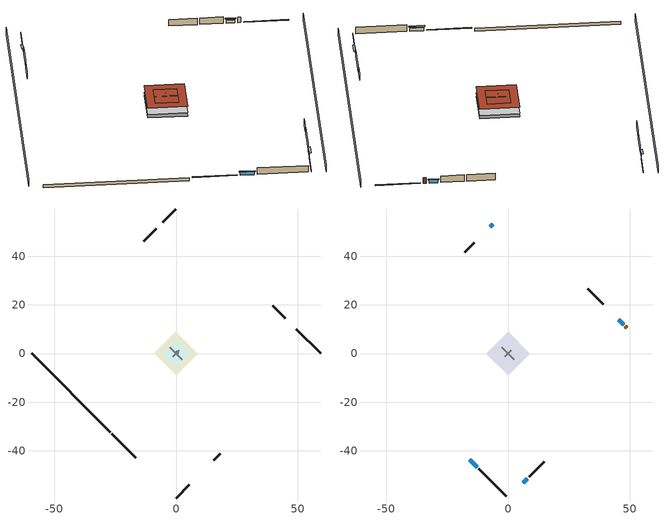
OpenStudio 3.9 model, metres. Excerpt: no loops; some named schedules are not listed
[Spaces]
garage 1
 floor foundation (Slab1 construction): -5.17,0 0,5.17 5.17,0 0,-5.17 z0
 wall outside (Wall1 construction): -8.02,51.38 -13.19,46.21 z0.3:2.74
 wall outside (Wall2 construction): 44.95,14.45 39.78,19.63 z0.3:2.74
 wall outside (Wall9 construction): 15.6,-43.81 18.18,-41.22 z0.3:2.74
 wall to conditioned space 1 (Wall5 construction Reversed): -2.59,2.59 2.59,-2.59 z0.3:2.74
 wall to conditioned space 1 (Wall6 construction Reversed): -1.29,-1.29 1.29,1.29 z0.3:2.74
 roof outside (Roof1 construction): 0,5.17 -5.17,0 0,-5.17 5.17,0 z2.74
crawlspace - vented 1
 floor foundation (Slab2 construction): -8.88,0 0,8.88 8.88,0 0,-8.88 z-0.91
 wall outside (RimJoist1 construction): -26.42,-32.99 -16.48,-42.92 z0.3:0.61
 wall outside (RimJoist2 construction): 0,59.4 -5.52,53.89 z0.3:0.61
 wall outside (RimJoist3 construction): 59.4,0 49.47,9.94 z0.3:0.61
 wall outside (RimJoist4 construction): 0,-59.4 5.52,-53.89 z0.3:0.61
 wall foundation (FoundationWall1 construction): -59.4,0 -27.07,-32.33 z-0.91:0.3
furnace airloop ret air space
 floor adiabatic (AdiabaticConst): 0,0 0,1 1,1 1,0 z0
 wall adiabatic (AdiabaticConst): 0,1 0,0 1,0 1,1 0,1 z0:1
 ceiling adiabatic (AdiabaticConst): 1,0 1,1 0,1 0,0 z1
conditioned space 1
 floor to crawlspace - vented 1 (Floor1 construction): -8.88,0 0,8.88 8.88,0 0,-8.88 z0.3
 wall outside (Wall3 construction): -12,-47.41 -0.66,-58.75 z0.3:2.74
 wall outside (Wall4 construction): -13.85,45.55 -17.87,41.53 z0.3:2.74
 wall outside (Wall7 construction): 39.12,20.28 32.87,26.53 z0.3:2.74
 wall outside (Wall8 construction): 8.64,-50.76 14.94,-44.46 z0.3:2.74
 wall outside (AdiabaticWallConstruction): -15.83,-43.58 -12.65,-46.75 / 47.51,11.9 45.61,13.8 z0.3:1.49; -6.17,53.23 -7.36,52.04 z0.3:1.43; 6.17,-53.23 7.98,-51.42 z0.3:1.46
 wall outside (AdiabaticWallConstruction 1): 48.81,10.59 48.16,11.24 z0.3:2.34
 window (WindowConstruction): -15.83,-43.58 -12.65,-46.75 z0.3:1.49
 window (WindowConstruction 1): -6.17,53.23 -7.36,52.04 z0.3:1.43
 window (WindowConstruction 2): 47.51,11.9 45.61,13.8 z0.3:1.49
 window (WindowConstruction 3): 6.17,-53.23 7.98,-51.42 z0.3:1.46
 door (Door): 48.81,10.59 48.16,11.24 z0.3:2.34
 roof outside (Roof2 construction): 0,8.88 -8.88,0 0,-8.88 8.88,0 z2.74
shading: 3.23,-62.64 62.64,-3.23 / -3.23,62.64 -62.64,3.23 z0:2.74; -12.44,-46.97 -16.04,-43.36 -16.47,-43.79 -12.87,-47.4 z1.8; -7.58,51.83 -5.96,53.44 -6.39,53.88 -8.01,52.26 z1.74; 45.39,14.01 47.72,11.68 48.15,12.11 45.82,14.44 z1.8; 8.2,-51.2 5.96,-53.44 6.39,-53.88 8.63,-51.64 z1.77
[Site]
Portland Intl Arpt_OR: Latitude {deg}=45.59; Longitude {deg}=-122.6; Time Zone {hr}=-8; Elevation {m}=33; Terrain=Suburbs; Keep Site Location Information=Yes
[Site:GroundTemperature:Shallow]
10.2558, 8.96328, 8.85977, 9.47314, 11.9355, 14.3863, 16.5111, 17.8571, 17.9714, 16.8767, 14.8061, 12.4304
[Site:WaterMainsTemperature]
Calculation Method=Schedule; Temperature Schedule=mains temperature schedule
[Building]
Building 1
[Material] Roughness=Rough
Name | Thickness {m} | Conductivity {W/m-K} | Density {kg/m3} | Specific Heat {J/kg-K} | Thermal Absorptance | Solar Absorptance | Visible Absorptance
asphalt or fiberglass shingles | 0.00635 | 0.162714 | 1121.4 | 1465.45 | 0.9 | 0.85 | 0.85
roof rigid ins | 0.00254769 | 0.029427 | 32.04 | 1214.23 | 0.9 | 0.7 | 0.7
osb sheathing 0.5 in. | 0.0127 | 0.115458 | 512.64 | 1214.23 | 0.9 | 0.6 | 0.6
roof rigid ins 1 | 0.051816 | 0.029427 | 32.04 | 1214.23 | 0.9 | 0.7 | 0.7
osb sheathing 0.75 in. | 0.01905 | 0.115458 | 512.64 | 1214.23 | 0.9 | 0.7 | 0.7
roof stud and cavity | 0.2032 | 0.667294 | 78.34581 | 1123.46 | 0.9 | 0.7 | 0.7
gypsum board | 0.0127 | 0.160291 | 801 | 837.4 | 0.9 | 0.6 | 0.6
wood siding | 0.0254 | 0.102417 | 544.68 | 1172.36 | 0.9 | 0.85 | 0.85
osb sheathing 0.5 in. 1 | 0.0127 | 0.115458 | 512.64 | 1214.23 | 0.9 | 0.7 | 0.7
wall stud and cavity | 0.1397 | 0.727959 | 139.0536 | 1170.24 | 0.9 | 0.6 | 0.6
wall stud and cavity 1 | 0.1397 | 0.550994 | 139.0536 | 1170.24 | 0.9 | 0.7 | 0.7
osb sheathing 0.5 in. 2; osb sheathing 0.5 in. 3 | 0.0127 | 0.115458 | 512.64 | 1214.23
wall stud and cavity 2 | 0.1397 | 0.335416 | 139.0536 | 1170.24 | 0.9 | 0.7 | 0.7
rim joist stud and cavity | 0.0508 | 0.178688 | 50.32683 | 1063.81 | 0.9 | 0.6 | 0.6
floor stud and cavity | 0.1397 | 0.923637 | 92.3553 | 1139.71 | 0.9 | 0.7 | 0.7
floor covering | 0.0127 | 0.0433444 | 54.468 | 1339.84 | 0.9 | 0.6 | 0.6
concrete 4.0 in. | 0.1016 | 1.803125 | 2242.8 | 837.4 | 0.9 | 0.7 | 0.7
concrete 8.0 in. | 0.2032 | 1.803125 | 2242.8 | 837.4 | 0.9 | 0.7 | 0.7
soil 0.5 in. | 0.0127 | 1.3848 | 1842.3 | 418.7 | 0.9 | 0.7 | 0.7
wood siding 1; wood siding 2 | 0.0254 | 0.102417 | 544.68 | 1172.36
wall rigid ins | 0.512978 | 0.029427 | 32.04 | 1214.23 | 0.9 | 0.7 | 0.7
wall stud and cavity 3 | 0.0889 | 0.380278 | 52.3479 | 1209.89 | 0.9 | 0.7 | 0.7
door material | 0.04445 | 0.0612267 | 512.64 | 1214.23 | 0.9 | 0.7 | 0.7
wall stud and cavity 4 | 0.0889 | 0.391764 | 83.0341 | 1211.67 | 0.9 | 0.7 | 0.7
furniture material conditioned space 1; furniture material garage 1 | 0.1524 | 0.115458 | 640.8 | 1214.23 | 0.9 | 0.6 | 0.6
[Construction]
Roof1 construction: asphalt or fiberglass shingles, roof rigid ins, osb sheathing 0.5 in.
Roof2 construction: asphalt or fiberglass shingles, roof rigid ins 1, osb sheathing 0.75 in., roof stud and cavity, gypsum board
Wall1 construction; Wall2 construction: wood siding, osb sheathing 0.5 in. 1, wall stud and cavity
Wall3 construction; Wall4 construction: wood siding, osb sheathing 0.5 in. 1, wall stud and cavity 1, gypsum board
Wall5 construction Reversed: gypsum board, wall stud and cavity 2, osb sheathing 0.5 in. 2
Wall6 construction Reversed: gypsum board, wall stud and cavity 2, osb sheathing 0.5 in. 3
Wall7 construction; Wall8 construction: wood siding, osb sheathing 0.5 in. 3, wall stud and cavity 1, gypsum board
Wall9 construction: wood siding, osb sheathing 0.5 in. 3, wall stud and cavity
RimJoist1 construction; RimJoist2 construction; RimJoist3 construction; RimJoist4 construction: wood siding, rim joist stud and cavity
Floor1 construction: floor stud and cavity, osb sheathing 0.75 in., floor covering
Slab1 construction: concrete 4.0 in.
FoundationWall1 construction: concrete 8.0 in.
Slab2 construction: soil 0.5 in.
WindowConstruction; WindowConstruction 1; WindowConstruction 2; WindowConstruction 3: WindowMaterial
AdiabaticWallConstruction: wood siding 1, wall rigid ins, wall stud and cavity 3, gypsum board
Door: door material
AdiabaticWallConstruction 1: wood siding 2, wall rigid ins, wall stud and cavity 3, gypsum board
PartitionWallConstruction: gypsum board, wall stud and cavity 4, gypsum board
furniture construction conditioned space 1: furniture material conditioned space 1
furniture construction garage 1: furniture material garage 1
AdiabaticConst: Adiabatic
[WindowMaterial:SimpleGlazingSystem]
WindowMaterial: U-Factor {W/m2-K}=2.15764; Solar Heat Gain Coefficient=0.44
[Material:NoMass]
Adiabatic: Roughness=Rough; Thermal Resistance {m2-K/W}=176.1
[ThermalZone] Multiplier=1; Use Ideal Air Loads=No
Name | Volume {m3} | Thermostat
conditioned space | 384.656 | conditioned space temperature setpoint
garage | 130.484
crawlspace - vented | 192.328
furnace airloop ret air zone | 1
[Sizing:Zone] Zone Cooling Design Supply Air Temperature Input Method=SupplyAirTemperature; Zone Cooling Design Supply Air Temperature {C}=14; Zone Cooling Design Supply Air Temperature Difference {deltaC}=11.11; Zone Heating Design Supply Air Temperature Input Method=SupplyAirTemperature; Zone Heating Design Supply Air Temperature {C}=40; Zone Heating Design Supply Air Temperature Difference {deltaC}=11.11; Zone Cooling Design Supply Air Humidity Ratio {kg-H2O/kg-air}=0.0085; Zone Heating Design Supply Air Humidity Ratio {kg-H2O/kg-air}=0.008; Cooling Design Air Flow Method=DesignDay; Heating Design Air Flow Method=DesignDay; Account for Dedicated Outdoor Air System=No; Dedicated Outdoor Air System Control Strategy=NeutralSupplyAir; Dedicated Outdoor Air Low Setpoint Temperature for Design {C}=autosize; Dedicated Outdoor Air High Setpoint Temperature for Design {C}=autosize; Zone Load Sizing Method=Sensible Load Only No Latent Load; Zone Latent Cooling Design Supply Air Humidity Ratio Input Method=HumidityRatioDifference; Zone Cooling Design Supply Air Humidity Ratio Difference {kgWater/kgDryAir}=0.005; Zone Latent Heating Design Supply Air Humidity Ratio Input Method=HumidityRatioDifference; Zone Humidification Design Supply Air Humidity Ratio Difference {kgWater/kgDryAir}=0.005; Sizing Option=Coincident
garage; crawlspace - vented; furnace airloop ret air zone
[Space]
Name | Thermal Zone | Volume {m3}
conditioned space 1 | conditioned space | 384.656
garage 1 | garage | 130.484
crawlspace - vented 1 | crawlspace - vented | 192.328
furnace airloop ret air space | furnace airloop ret air zone
[ThermostatSetpoint:DualSetpoint]
conditioned space temperature setpoint: Heating Setpoint Temperature Schedule=heating setpoint; Cooling Setpoint Temperature Schedule=cooling setpoint; Temperature Difference Between Cutout And Setpoint {deltaC}=0
[Foundation:Kiva] Wall Depth Below Slab {m}=0.2032
Name | Initial Indoor Air Temperature {C} | Wall Height Above Grade {m}
Foundation Kiva 1 | 13.4258 | 0.1016
Foundation Kiva 2 | 8.02769 | 0.3048
[Foundation:Kiva:Settings]
Soil Conductivity {W/m-K}=1.3848; Soil Density {kg/m3}=1842.3; Soil Specific Heat {J/kg-K}=418.7; Ground Solar Absorptivity=0.9; Ground Thermal Absorptivity=0.9; Ground Surface Roughness {m}=0.03; Far-Field Width {m}=40; Deep-Ground Boundary Condition=ZeroFlux; Deep-Ground Depth {m}=40; Minimum Cell Dimension {m}=0.2; Maximum Cell Growth Coefficient=3; Simulation Timestep=Timestep
[SurfaceProperty:ExposedFoundationPerimeter] Exposed Perimeter Calculation Method=TotalExposedPerimeter
Name | Total Exposed Perimeter {m}
Slab1 | 18.288
Slab2 | 45.72
[SurfaceProperty:IncidentSolarMultiplier] Incident Solar Multiplier=1; Incident Solar Multiplier Schedule=trans schedule winter=0.85 summer=0.7
Window1; Window2; Window3; Window4
[InternalMass:Definition] Design Level Calculation Method=SurfaceArea
Name | Construction | Surface Area {m2}
partition wall mass | PartitionWallConstruction | 157.749
furniture mass conditioned space 1 | furniture construction conditioned space 1 | 63.09974
furniture mass garage 1 | furniture construction garage 1 | 5.35122
[InternalMass] Multiplier=1
Name | Internal Mass Definition | Space or SpaceType
partition wall mass | partition wall mass | conditioned space 1
furniture mass conditioned space 1 | furniture mass conditioned space 1 | conditioned space 1
furniture mass garage 1 | furniture mass garage 1 | garage 1
[EnergyManagementSystem:Sensor]
Name | Output Variable or Output Meter Index Key | Output Variable or Output Meter
water_heater_T_set | water heater setpoint | Schedule Value
out_pb_s |  | Site Outdoor Air Barometric Pressure
out_wt_s |  | Site Outdoor Air Humidity Ratio
site_vw_s |  | Site Wind Speed
cool_season | cooling season schedule | Schedule Value
furnace_airloop_AH_MFR_s | Node 15 | System Node Mass Flow Rate
furnace_airloop_AH_VFR_s | Node 15 | System Node Current Density Volume Flow Rate
furnace_airloop_AH_Tout_s | Node 15 | System Node Temperature
furnace_airloop_AH_Wout_s | Node 15 | System Node Humidity Ratio
furnace_airloop_RA_T_s | Node 18 | System Node Temperature
furnace_airloop_Ra_W_s | Node 18 | System Node Humidity Ratio
furnace_airloop_0_DZ_T_s | crawlspace - vented | Zone Air Temperature
furnace_airloop_0_DZ_W_s | crawlspace - vented | Zone Mean Air Humidity Ratio
natural_vent_s | natural vent schedule | Schedule Value
htg_sp_s | heating setpoint | Schedule Value
clg_sp_s | cooling setpoint | Schedule Value
mech_vent_range_fan_0_sch_s | mech vent range fan 0 schedule | Schedule Value
mech_vent_bath_fan_0_sch_s | mech vent bath fan 0 schedule | Schedule Value
clothes_dryer_exhaust_0_sch_s | clothes_dryer | Schedule Value
htg_load_cond |  | Heating:EnergyTransfer:Zone:CONDITIONED SPACE
clg_load_cond |  | Cooling:EnergyTransfer:Zone:CONDITIONED SPACE
htg_load_duct |  | Heating:EnergyTransfer:Zone:FURNACE AIRLOOP RET AIR ZONE
clg_load_duct |  | Cooling:EnergyTransfer:Zone:FURNACE AIRLOOP RET AIR ZONE
s_conv | Floor1 | Surface Inside Face Convection Heat Gain Energy
s_ig | Floor1 | Surface Inside Face Internal Gains Radiation Heat Gain Energy
s_sol | Floor1 | Surface Inside Face Solar Radiation Heat Gain Energy
s_lgt | Floor1 | Surface Inside Face Lights Radiation Heat Gain Energy
s_surf | Floor1 | Surface Inside Face Net Surface Thermal Radiation Heat Gain Energy
s_conv_1 | Roof2 | Surface Inside Face Convection Heat Gain Energy
s_ig_1 | Roof2 | Surface Inside Face Internal Gains Radiation Heat Gain Energy
s_sol_1 | Roof2 | Surface Inside Face Solar Radiation Heat Gain Energy
s_lgt_1 | Roof2 | Surface Inside Face Lights Radiation Heat Gain Energy
s_surf_1 | Roof2 | Surface Inside Face Net Surface Thermal Radiation Heat Gain Energy
ss_sol | Door1 | Surface Inside Face Solar Radiation Heat Gain Energy
ss_lgt | Door1 | Surface Inside Face Lights Radiation Heat Gain Energy
ss_conv | Door1 | Surface Inside Face Convection Heat Gain Energy
ss_ig | Door1 | Surface Inside Face Internal Gains Radiation Heat Gain Energy
ss_surf | Door1 | Surface Inside Face Net Surface Thermal Radiation Heat Gain Energy
ss_conv_1 | Window1 | Surface Inside Face Convection Heat Gain Energy
ss_ig_1 | Window1 | Surface Inside Face Internal Gains Radiation Heat Gain Energy
ss_surf_1 | Window1 | Surface Inside Face Net Surface Thermal Radiation Heat Gain Energy
ss_trans_in | Window1 | Surface Window Transmitted Solar Radiation Rate
ss_back_out | Window1 | Surface Window Shortwave from Zone Back Out Window Heat Transfer Rate
ss_trans_out | Window1 | Surface Inside Face Initial Transmitted Diffuse Transmitted Out Window Solar Radiation Rate
ss_conv_2 | Window2 | Surface Inside Face Convection Heat Gain Energy
ss_ig_2 | Window2 | Surface Inside Face Internal Gains Radiation Heat Gain Energy
ss_surf_2 | Window2 | Surface Inside Face Net Surface Thermal Radiation Heat Gain Energy
ss_trans_in_1 | Window2 | Surface Window Transmitted Solar Radiation Rate
ss_back_out_1 | Window2 | Surface Window Shortwave from Zone Back Out Window Heat Transfer Rate
ss_trans_out_1 | Window2 | Surface Inside Face Initial Transmitted Diffuse Transmitted Out Window Solar Radiation Rate
ss_conv_3 | Window3 | Surface Inside Face Convection Heat Gain Energy
ss_ig_3 | Window3 | Surface Inside Face Internal Gains Radiation Heat Gain Energy
ss_surf_3 | Window3 | Surface Inside Face Net Surface Thermal Radiation Heat Gain Energy
ss_trans_in_2 | Window3 | Surface Window Transmitted Solar Radiation Rate
ss_back_out_2 | Window3 | Surface Window Shortwave from Zone Back Out Window Heat Transfer Rate
ss_trans_out_2 | Window3 | Surface Inside Face Initial Transmitted Diffuse Transmitted Out Window Solar Radiation Rate
ss_conv_4 | Window4 | Surface Inside Face Convection Heat Gain Energy
ss_ig_4 | Window4 | Surface Inside Face Internal Gains Radiation Heat Gain Energy
ss_surf_4 | Window4 | Surface Inside Face Net Surface Thermal Radiation Heat Gain Energy
ss_trans_in_3 | Window4 | Surface Window Transmitted Solar Radiation Rate
ss_back_out_3 | Window4 | Surface Window Shortwave from Zone Back Out Window Heat Transfer Rate
ss_trans_out_3 | Window4 | Surface Inside Face Initial Transmitted Diffuse Transmitted Out Window Solar Radiation Rate
s_conv_2 | Wall3 | Surface Inside Face Convection Heat Gain Energy
s_ig_2 | Wall3 | Surface Inside Face Internal Gains Radiation Heat Gain Energy
s_sol_2 | Wall3 | Surface Inside Face Solar Radiation Heat Gain Energy
s_lgt_2 | Wall3 | Surface Inside Face Lights Radiation Heat Gain Energy
s_surf_2 | Wall3 | Surface Inside Face Net Surface Thermal Radiation Heat Gain Energy
s_conv_3 | Wall4 | Surface Inside Face Convection Heat Gain Energy
s_ig_3 | Wall4 | Surface Inside Face Internal Gains Radiation Heat Gain Energy
s_sol_3 | Wall4 | Surface Inside Face Solar Radiation Heat Gain Energy
s_lgt_3 | Wall4 | Surface Inside Face Lights Radiation Heat Gain Energy
s_surf_3 | Wall4 | Surface Inside Face Net Surface Thermal Radiation Heat Gain Energy
s_conv_4 | Wall5 | Surface Inside Face Convection Heat Gain Energy
s_ig_4 | Wall5 | Surface Inside Face Internal Gains Radiation Heat Gain Energy
s_sol_4 | Wall5 | Surface Inside Face Solar Radiation Heat Gain Energy
s_lgt_4 | Wall5 | Surface Inside Face Lights Radiation Heat Gain Energy
s_surf_4 | Wall5 | Surface Inside Face Net Surface Thermal Radiation Heat Gain Energy
s_conv_5 | Wall6 | Surface Inside Face Convection Heat Gain Energy
s_ig_5 | Wall6 | Surface Inside Face Internal Gains Radiation Heat Gain Energy
s_sol_5 | Wall6 | Surface Inside Face Solar Radiation Heat Gain Energy
s_lgt_5 | Wall6 | Surface Inside Face Lights Radiation Heat Gain Energy
s_surf_5 | Wall6 | Surface Inside Face Net Surface Thermal Radiation Heat Gain Energy
s_conv_6 | Wall7 | Surface Inside Face Convection Heat Gain Energy
s_ig_6 | Wall7 | Surface Inside Face Internal Gains Radiation Heat Gain Energy
s_sol_6 | Wall7 | Surface Inside Face Solar Radiation Heat Gain Energy
s_lgt_6 | Wall7 | Surface Inside Face Lights Radiation Heat Gain Energy
s_surf_6 | Wall7 | Surface Inside Face Net Surface Thermal Radiation Heat Gain Energy
s_conv_7 | Wall8 | Surface Inside Face Convection Heat Gain Energy
s_ig_7 | Wall8 | Surface Inside Face Internal Gains Radiation Heat Gain Energy
s_sol_7 | Wall8 | Surface Inside Face Solar Radiation Heat Gain Energy
s_lgt_7 | Wall8 | Surface Inside Face Lights Radiation Heat Gain Energy
s_surf_7 | Wall8 | Surface Inside Face Net Surface Thermal Radiation Heat Gain Energy
im_conv | furniture mass conditioned space 1 | Surface Inside Face Convection Heat Gain Energy
im_ig | furniture mass conditioned space 1 | Surface Inside Face Internal Gains Radiation Heat Gain Energy
im_sol | furniture mass conditioned space 1 | Surface Inside Face Solar Radiation Heat Gain Energy
im_lgt | furniture mass conditioned space 1 | Surface Inside Face Lights Radiation Heat Gain Energy
im_surf | furniture mass conditioned space 1 | Surface Inside Face Net Surface Thermal Radiation Heat Gain Energy
im_conv_1 | partition wall mass | Surface Inside Face Convection Heat Gain Energy
im_ig_1 | partition wall mass | Surface Inside Face Internal Gains Radiation Heat Gain Energy
im_sol_1 | partition wall mass | Surface Inside Face Solar Radiation Heat Gain Energy
im_lgt_1 | partition wall mass | Surface Inside Face Lights Radiation Heat Gain Energy
im_surf_1 | partition wall mass | Surface Inside Face Net Surface Thermal Radiation Heat Gain Energy
airflow_gain | infil flow | Infiltration Sensible Heat Gain Energy
airflow_loss | infil flow | Infiltration Sensible Heat Loss Energy
airflow_gain_1 | natural vent flow | Infiltration Sensible Heat Gain Energy
airflow_loss_1 | natural vent flow | Infiltration Sensible Heat Loss Energy
airflow_gain_2 | whole house fan flow | Infiltration Sensible Heat Gain Energy
airflow_loss_2 | whole house fan flow | Infiltration Sensible Heat Loss Energy
mv_conv | mech vent bath fan 0 | Electric Equipment Convective Heating Energy
[OtherEquipment:Definition] Design Level Calculation Method=EquipmentLevel
Name | Design Level {W} | Fraction Latent | Fraction Radiant | Fraction Lost
water heater sens; furnace airloop_0 SupSensLkToCond; furnace airloop_0 SupCondToLv; furnace airloop_0 RetCondToRP; furnace airloop_0 RetSensLkToRP; furnace airloop_0 SupCondToDZ; furnace airloop_0 RetCondToDZ; furnace airloop_0 SupSensLkToDZ; mech vent house fan sensible load | 0 | 0 | 0 | 0
water heater lat; furnace airloop_0 SupLatLkToCond; furnace airloop_0 RetLatLkToRP; furnace airloop_0 SupLatLkToDZ; mech vent house fan latent load | 0 | 1 | 0 | 0
water heater energy adjustment1 | 0.01 | 0 | 0 | 1
clothes dryer 2 | 0 | 0.015 | 0.081 | 0.85
cooking range 2 | 0 | 0.08 | 0.432 | 0.2
general water use sensible | -43.4886 | 0 | 0.6 | 0
general water use latent | 44.1266 | 1 | 0 | 0
[OtherEquipment]
Name | Other Equipment Definition | Space or SpaceType | Schedule | Fuel Type
water heater sens | water heater sens | conditioned space 1 | Always On Discrete
water heater lat | water heater lat | conditioned space 1 | Always On Discrete
water heater energy adjustment1 | water heater energy adjustment1 | conditioned space 1 | Always On Discrete | Electricity
clothes dryer 1 | clothes dryer 2 | conditioned space 1 | clothes_dryer | Electricity
cooking range 1 | cooking range 2 | conditioned space 1 | cooking_range | Electricity
general water use sensible | general water use sensible | conditioned space 1 | general water use schedule
general water use latent | general water use latent | conditioned space 1 | general water use schedule
furnace airloop_0 SupSensLkToCond | furnace airloop_0 SupSensLkToCond | conditioned space 1 | Always On Discrete
furnace airloop_0 SupLatLkToCond | furnace airloop_0 SupLatLkToCond | conditioned space 1 | Always On Discrete
furnace airloop_0 SupCondToLv | furnace airloop_0 SupCondToLv | conditioned space 1 | Always On Discrete
furnace airloop_0 RetCondToRP | furnace airloop_0 RetCondToRP | furnace airloop ret air space | Always On Discrete
furnace airloop_0 RetSensLkToRP | furnace airloop_0 RetSensLkToRP | furnace airloop ret air space | Always On Discrete
furnace airloop_0 RetLatLkToRP | furnace airloop_0 RetLatLkToRP | furnace airloop ret air space | Always On Discrete
furnace airloop_0 SupCondToDZ | furnace airloop_0 SupCondToDZ | crawlspace - vented 1 | Always On Discrete
furnace airloop_0 RetCondToDZ | furnace airloop_0 RetCondToDZ | crawlspace - vented 1 | Always On Discrete
furnace airloop_0 SupSensLkToDZ | furnace airloop_0 SupSensLkToDZ | crawlspace - vented 1 | Always On Discrete
furnace airloop_0 SupLatLkToDZ | furnace airloop_0 SupLatLkToDZ | crawlspace - vented 1 | Always On Discrete
mech vent house fan sensible load | mech vent house fan sensible load | conditioned space 1 | Always On Discrete
mech vent house fan latent load | mech vent house fan latent load | conditioned space 1 | Always On Discrete
[ElectricEquipment:Definition] Design Level Calculation Method=EquipmentLevel
Name | Design Level {W} | Fraction Latent | Fraction Radiant | Fraction Lost
clothes washer | 274.567 | 0.03 | 0.162 | 0.7
clothes dryer | 3175.61 | 0.015 | 0.081 | 0.85
dishwasher | 978.076 | 0.3 | 0.18 | 0.4
fridge | 123.522 | 0 | 0.6 | 0
cooking range | 971.265 | 0.08 | 0.432 | 0.2
misc tv | 187.273 | 0 | 0.6 | 0
misc plug loads | 158.669 | 0.021 | 0.558 | 0.049
misc well pump | 83.0177 | 0 | 0 | 1
whole house fan; mech vent house fan | 0 | 0 | 0 | 1
mech vent house fan cfis | 0 | 0 | 0 | 0
mech vent range fan 0; mech vent bath fan 0 | 30 | 0 | 0 | 1
[ElectricEquipment] Space or SpaceType=conditioned space 1
Name | Electric Equipment Definition | Schedule
clothes washer | clothes washer | clothes_washer
clothes dryer | clothes dryer | clothes_dryer
dishwasher | dishwasher | dishwasher
fridge | fridge | fridge schedule
cooking range | cooking range | cooking_range
misc tv | misc tv | plug_loads_tv
misc plug loads | misc plug loads | plug_loads_other
misc well pump | misc well pump | misc well pump schedule
whole house fan | whole house fan | Always On Discrete
mech vent house fan | mech vent house fan | mech vent house fan schedule
mech vent house fan cfis | mech vent house fan cfis | mech vent house fan cfis schedule
mech vent range fan 0 | mech vent range fan 0 | mech vent range fan 0 schedule
mech vent bath fan 0 | mech vent bath fan 0 | mech vent bath fan 0 schedule
[WaterUse:Equipment:Definition]
Name | Peak Flow Rate {m3/s}
clothes washer | 2.00023e-06
dishwasher | 4.76703e-06
[Lights:Definition] Design Level Calculation Method=LightingLevel; Fraction Radiant=0.6; Fraction Visible=0.2; Return Air Fraction=0
Name | Lighting Level {W}
interior lighting | 914.32
garage lighting | 46.9911
[Lights] Fraction Replaceable=1
Name | Lights Definition | Space or SpaceType | Schedule
interior lighting | interior lighting | conditioned space 1 | lighting_interior
garage lighting | garage lighting | garage 1 | lighting_garage
[Exterior:Lights:Definition]
exterior lighting: Design Level {W}=42.5523
[Exterior:Lights]
exterior lighting: Exterior Lights Definition=exterior lighting; Schedule=exterior lighting schedule
[People:Definition]
occupants: Number of People Calculation Method=People; Number of People {people}=2; Fraction Radiant=0.314171; Sensible Heat Fraction=0.56303; Carbon Dioxide Generation Rate {m3/s-W}=0; Enable ASHRAE 55 Comfort Warnings=No; Mean Radiant Temperature Calculation Type=EnclosureAveraged
[People]
occupants: People Definition=occupants; Space or SpaceType=conditioned space 1; Number of People Schedule=occupants; Activity Level Schedule=occupants activity schedule; Multiplier=1
[ZoneMixing] Schedule=Always On Continuous; Design Flow Rate Calculation Method=Flow/Zone; Design Flow Rate {m3/s}=0
Name | Zone or Space | Source Zone or Space
furnace airloop_0 ZoneMixDZToCond mix | conditioned space | crawlspace - vented
furnace airloop_0 ZoneMixCondToDZ mix | crawlspace - vented | conditioned space
[SpaceInfiltration:DesignFlowRate] Schedule=Always On Discrete
Name | Space or SpaceType | Design Flow Rate Calculation Method | Design Flow Rate {m3/s} | Air Changes per Hour {1/hr} | Constant Term Coefficient | Temperature Term Coefficient | Velocity Term Coefficient | Velocity Squared Term Coefficient
natural vent flow; whole house fan flow; infil flow | conditioned space 1 | Flow/Space | 0
infil crawlspace - vented 1 | crawlspace - vented 1 | AirChanges/Hour |  | 2.6013 | 1 | 0 | 0 | 0
crawlspace_vented 1 duct leakage imbalance infil flow | crawlspace - vented 1 | Flow/Space | 0
[SpaceInfiltration:EffectiveLeakageArea]
infil garage 1: Space or SpaceType=garage 1; Schedule=Always On Discrete; Effective Air Leakage Area {cm2}=1087.35; Stack Coefficient=0.000129147; Wind Coefficient=4.64657e-05
